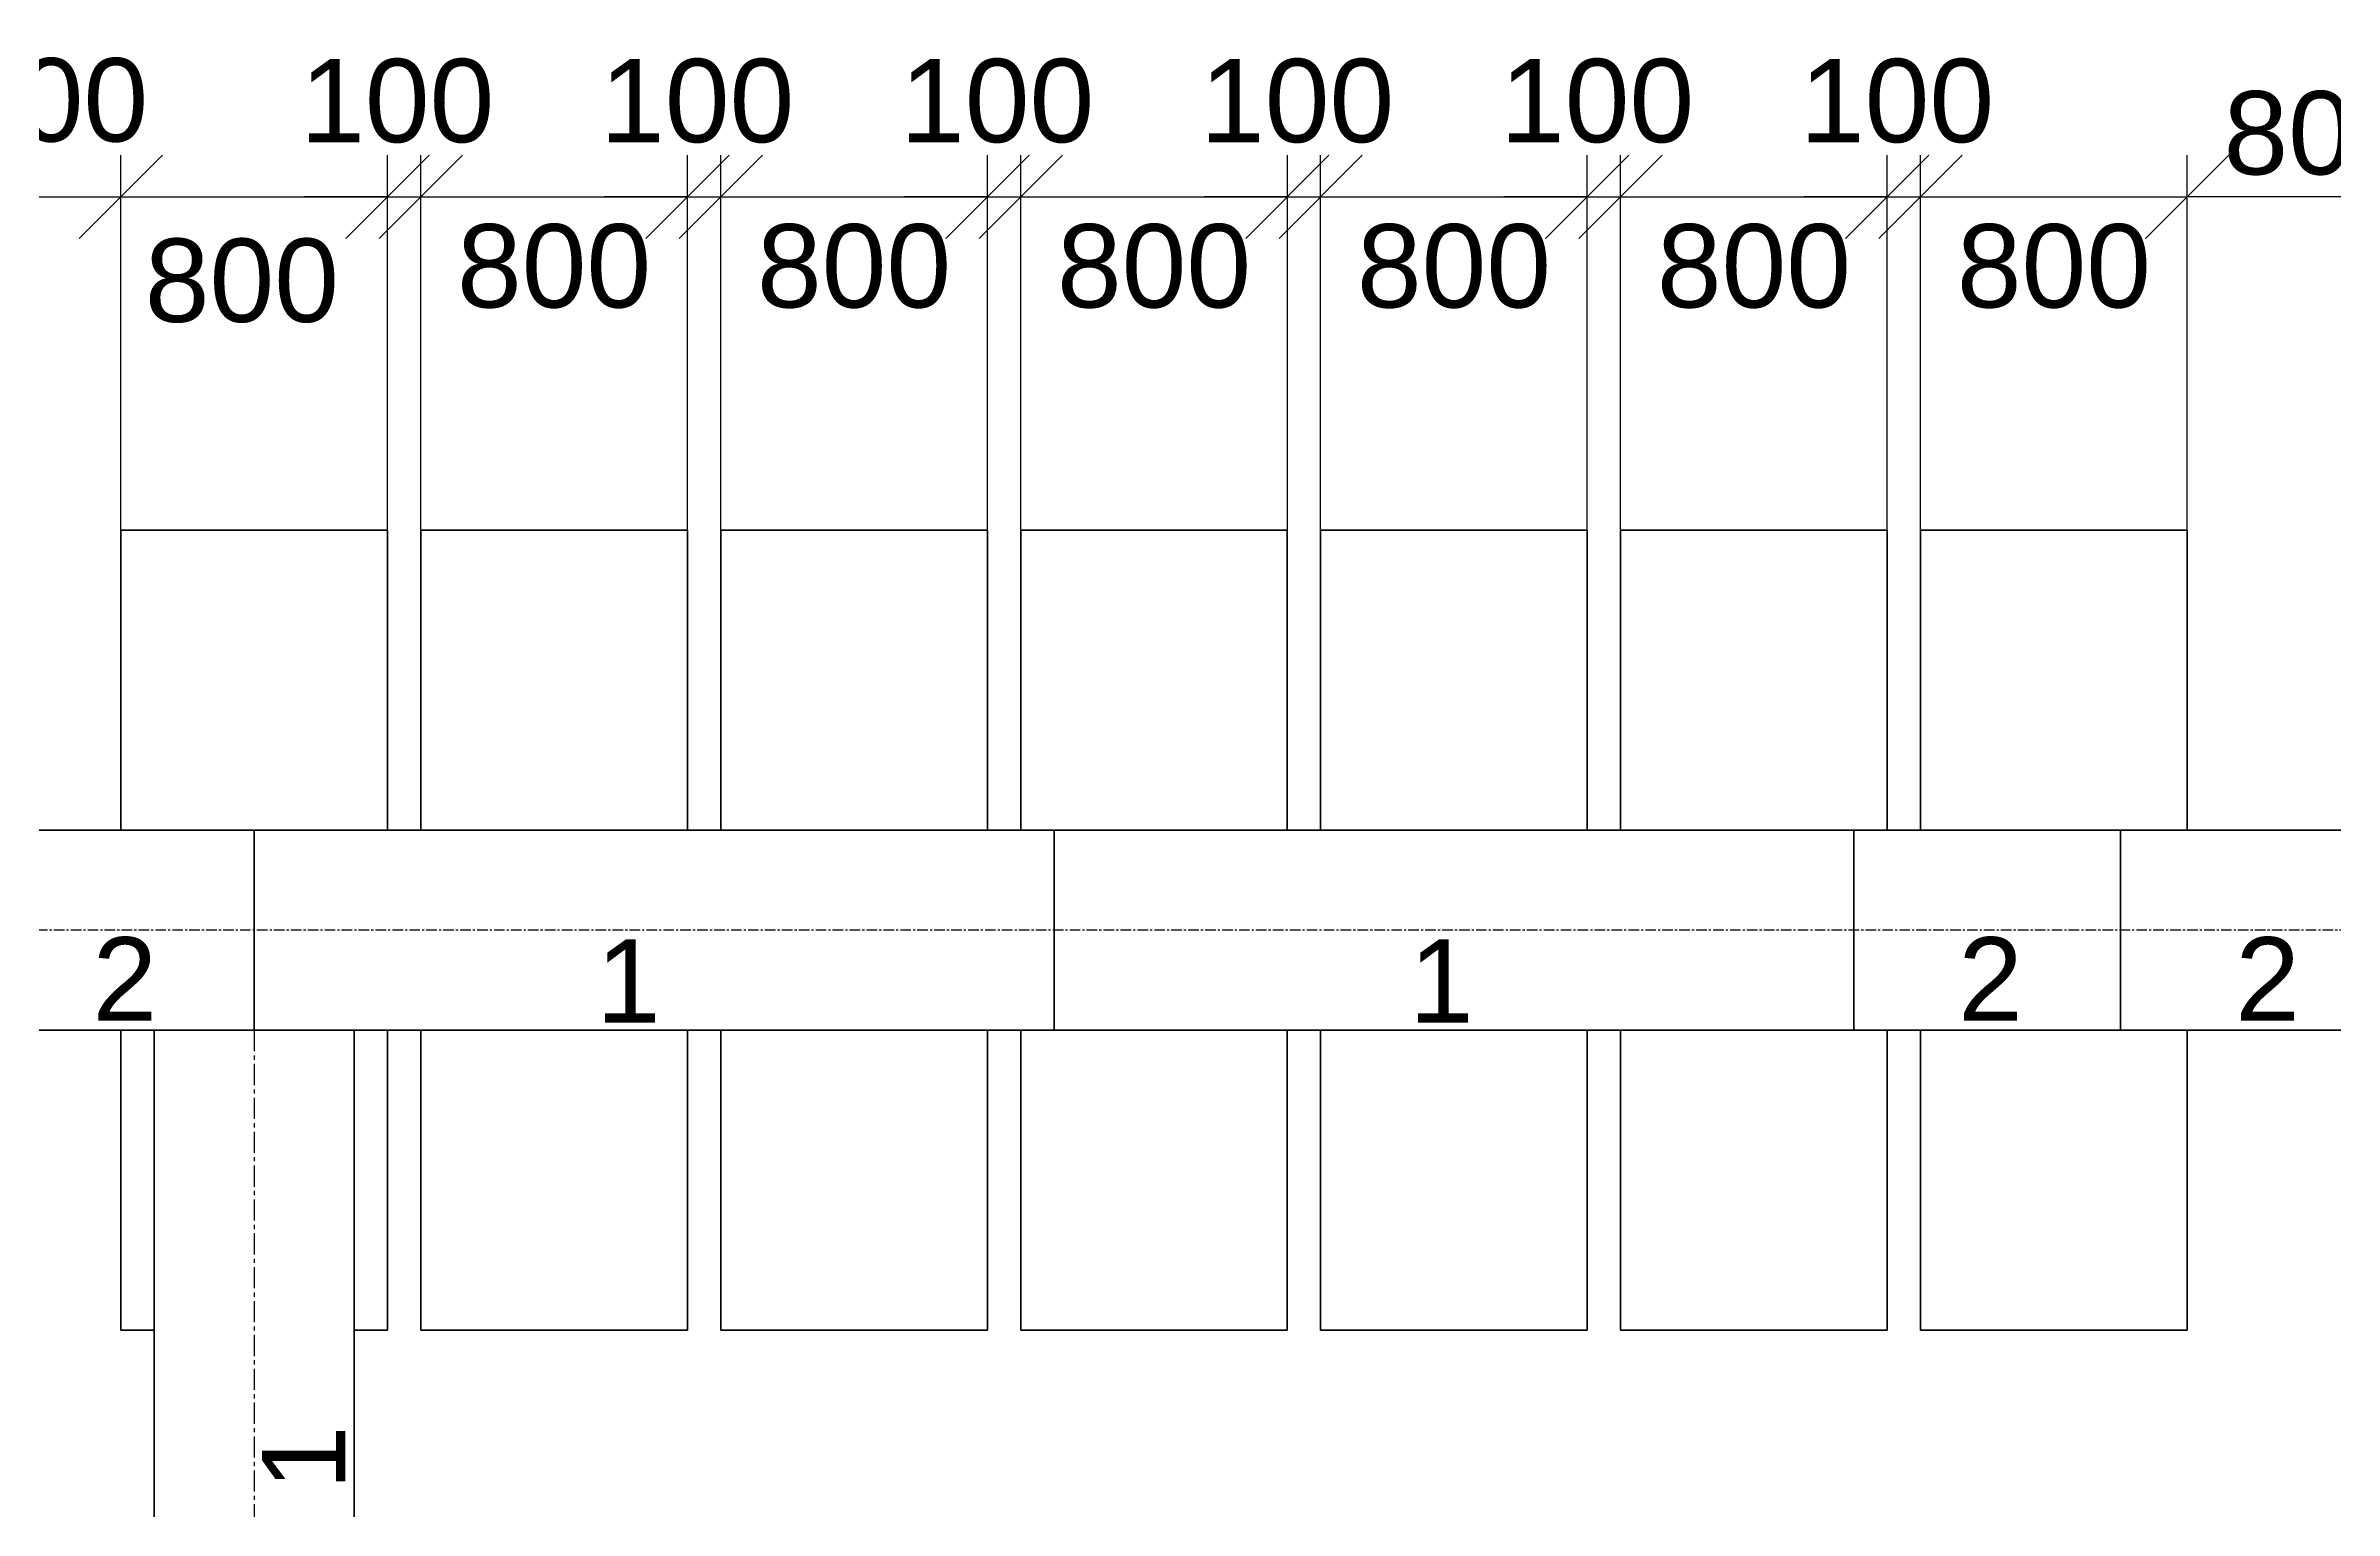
# Model space of a CAD drawing. Header units: millimetres. Extents: x -229914 to 856942, y -268655 to 87212.
# Drawn here: x 346724 to 353591, y -134651 to -130257 of the extents above; entities that cross this region are included whole.
import ezdxf

# ---------------------------------------------------------------- set-up
doc = ezdxf.new("R2010")
doc.units = ezdxf.units.MM
for name, pattern in [('DASHDOT_axis', [24, 20, -1.5, 1, -1.5]), ('осевая', [50.8, 31.75, -6.35, 6.35, -6.35]), ('осеваяX2', [101.6, 63.5, -12.7, 12.7, -12.7])]:
    doc.linetypes.add(name, pattern=pattern)
doc.layers.add('каменные и деревянные эл', color=7, linetype='Continuous', lineweight=60)
doc.layers.add('Ось', color=7, linetype='DASHDOT_axis', lineweight=25)
doc.styles.get("Standard").update_dxf_attribs({"font": 'arial.ttf'})
doc.styles.add('Аннотативный', font='arial.ttf')
doc.dimstyles.new('Копия Аннотативный', dxfattribs={"dimscale": 0, "dimtxt": 2.5, "dimasz": 2.5, "dimexe": 1.25, "dimexo": 0.625, "dimtad": 1, "dimtxsty": 'Аннотативный', "dimblk": 'OBLIQUE', "dimcen": 2.5, "dimadec": 0, "dimazin": 0, "dimtfac": 1, "dimtmove": 0, "dimatfit": 3, "dimldrblk": 'OBLIQUE', "dimfxl": 1, "dimarcsym": 0})

# ---------------------------------------------------------------- blocks, each defined once
blk = doc.blocks.new('_Oblique')
at = {"color": 0, "linetype": 'ByBlock', "lineweight": -2}
blk.add_line((-0.5, -0.5), (0.5, 0.5), dxfattribs=at)
blk = doc.blocks.new('*D135')
at = {"color": 0, "lineweight": -2, "transparency": 16777216}
for p, q in [((347749.5, -132080.9), (347749.5, -130585.3)), ((347849.5, -132097.8), (347849.5, -130585.3)), ((347749.5, -130710.3), (347499.5, -130710.3)), ((347749.5, -130710.3), (347849.5, -130710.3)), ((347849.5, -130710.3), (348099.5, -130710.3))]:
    blk.add_line(p, q, dxfattribs=at)
at = {"layer": 'Defpoints', "color": 0, "transparency": 16777216}
for p in [(347849.5, -130710.3), (347749.5, -132143.4), (347849.5, -132160.3)]:
    blk.add_point(p, dxfattribs=at)
at = {"color": 0, "lineweight": -2, "transparency": 16777216, "xscale": 250, "yscale": 250, "zscale": 250}
blk.add_blockref('_Oblique', (347749.5, -130710.3), dxfattribs=at)
at = {"color": 0, "lineweight": -2, "transparency": 16777216, "xscale": 250, "yscale": 250, "zscale": 250, "rotation": 180}
blk.add_blockref('_Oblique', (347849.5, -130710.3), dxfattribs=at)
at = {"color": 0, "transparency": 16777216, "insert": (347778.9, -130423.4), "char_height": 250, "attachment_point": 5, "style": 'Аннотативный'}
blk.add_mtext('100', dxfattribs=at)
blk = doc.blocks.new('*D134')
at = {"color": 0, "lineweight": -2, "transparency": 16777216}
for p, q in [((347849.5, -131647.8), (347849.5, -130585.3)), ((348649.5, -131647.8), (348649.5, -130585.3)), ((347849.5, -130710.3), (348649.5, -130710.3))]:
    blk.add_line(p, q, dxfattribs=at)
at = {"layer": 'Defpoints', "color": 0, "transparency": 16777216}
for p in [(348649.5, -130710.3), (347849.5, -131710.3), (348649.5, -131710.3)]:
    blk.add_point(p, dxfattribs=at)
at = {"color": 0, "lineweight": -2, "transparency": 16777216, "xscale": 250, "yscale": 250, "zscale": 250, "rotation": 180}
blk.add_blockref('_Oblique', (347849.5, -130710.3), dxfattribs=at)
at = {"color": 0, "lineweight": -2, "transparency": 16777216, "xscale": 250, "yscale": 250, "zscale": 250}
blk.add_blockref('_Oblique', (348649.5, -130710.3), dxfattribs=at)
at = {"color": 0, "transparency": 16777216, "insert": (348249.5, -130919.2), "char_height": 250, "attachment_point": 5, "style": 'Аннотативный'}
blk.add_mtext('800', dxfattribs=at)
blk = doc.blocks.new('*D137')
at = {"color": 0, "lineweight": -2, "transparency": 16777216}
for p, q in [((348649.5, -132080.9), (348649.5, -130585.3)), ((348749.5, -132097.8), (348749.5, -130585.3)), ((348649.5, -130710.3), (348399.5, -130710.3)), ((348649.5, -130710.3), (348749.5, -130710.3)), ((348749.5, -130710.3), (348999.5, -130710.3))]:
    blk.add_line(p, q, dxfattribs=at)
at = {"layer": 'Defpoints', "color": 0, "transparency": 16777216}
for p in [(348749.5, -130710.3), (348649.5, -132143.4), (348749.5, -132160.3)]:
    blk.add_point(p, dxfattribs=at)
at = {"color": 0, "lineweight": -2, "transparency": 16777216, "xscale": 250, "yscale": 250, "zscale": 250}
blk.add_blockref('_Oblique', (348649.5, -130710.3), dxfattribs=at)
at = {"color": 0, "lineweight": -2, "transparency": 16777216, "xscale": 250, "yscale": 250, "zscale": 250, "rotation": 180}
blk.add_blockref('_Oblique', (348749.5, -130710.3), dxfattribs=at)
at = {"color": 0, "transparency": 16777216, "insert": (348678.9, -130423.4), "char_height": 250, "attachment_point": 5, "style": 'Аннотативный'}
blk.add_mtext('100', dxfattribs=at)
blk = doc.blocks.new('*D136')
at = {"color": 0, "lineweight": -2, "transparency": 16777216}
for p, q in [((348749.5, -131647.8), (348749.5, -130585.3)), ((349549.5, -131647.8), (349549.5, -130585.3)), ((348749.5, -130710.3), (349549.5, -130710.3))]:
    blk.add_line(p, q, dxfattribs=at)
at = {"layer": 'Defpoints', "color": 0, "transparency": 16777216}
for p in [(349549.5, -130710.3), (348749.5, -131710.3), (349549.5, -131710.3)]:
    blk.add_point(p, dxfattribs=at)
at = {"color": 0, "lineweight": -2, "transparency": 16777216, "xscale": 250, "yscale": 250, "zscale": 250, "rotation": 180}
blk.add_blockref('_Oblique', (348749.5, -130710.3), dxfattribs=at)
at = {"color": 0, "lineweight": -2, "transparency": 16777216, "xscale": 250, "yscale": 250, "zscale": 250}
blk.add_blockref('_Oblique', (349549.5, -130710.3), dxfattribs=at)
at = {"color": 0, "transparency": 16777216, "insert": (349149.5, -130919.2), "char_height": 250, "attachment_point": 5, "style": 'Аннотативный'}
blk.add_mtext('800', dxfattribs=at)
blk = doc.blocks.new('*D139')
at = {"color": 0, "lineweight": -2, "transparency": 16777216}
for p, q in [((349549.5, -132080.9), (349549.5, -130585.3)), ((349649.5, -132097.8), (349649.5, -130585.3)), ((349549.5, -130710.3), (349299.5, -130710.3)), ((349549.5, -130710.3), (349649.5, -130710.3)), ((349649.5, -130710.3), (349899.5, -130710.3))]:
    blk.add_line(p, q, dxfattribs=at)
at = {"layer": 'Defpoints', "color": 0, "transparency": 16777216}
for p in [(349649.5, -130710.3), (349549.5, -132143.4), (349649.5, -132160.3)]:
    blk.add_point(p, dxfattribs=at)
at = {"color": 0, "lineweight": -2, "transparency": 16777216, "xscale": 250, "yscale": 250, "zscale": 250}
blk.add_blockref('_Oblique', (349549.5, -130710.3), dxfattribs=at)
at = {"color": 0, "lineweight": -2, "transparency": 16777216, "xscale": 250, "yscale": 250, "zscale": 250, "rotation": 180}
blk.add_blockref('_Oblique', (349649.5, -130710.3), dxfattribs=at)
at = {"color": 0, "transparency": 16777216, "insert": (349578.9, -130423.4), "char_height": 250, "attachment_point": 5, "style": 'Аннотативный'}
blk.add_mtext('100', dxfattribs=at)
blk = doc.blocks.new('*D138')
at = {"color": 0, "lineweight": -2, "transparency": 16777216}
for p, q in [((349649.5, -131647.8), (349649.5, -130585.3)), ((350449.5, -131647.8), (350449.5, -130585.3)), ((349649.5, -130710.3), (350449.5, -130710.3))]:
    blk.add_line(p, q, dxfattribs=at)
at = {"layer": 'Defpoints', "color": 0, "transparency": 16777216}
for p in [(350449.5, -130710.3), (349649.5, -131710.3), (350449.5, -131710.3)]:
    blk.add_point(p, dxfattribs=at)
at = {"color": 0, "lineweight": -2, "transparency": 16777216, "xscale": 250, "yscale": 250, "zscale": 250, "rotation": 180}
blk.add_blockref('_Oblique', (349649.5, -130710.3), dxfattribs=at)
at = {"color": 0, "lineweight": -2, "transparency": 16777216, "xscale": 250, "yscale": 250, "zscale": 250}
blk.add_blockref('_Oblique', (350449.5, -130710.3), dxfattribs=at)
at = {"color": 0, "transparency": 16777216, "insert": (350049.5, -130919.2), "char_height": 250, "attachment_point": 5, "style": 'Аннотативный'}
blk.add_mtext('800', dxfattribs=at)
blk = doc.blocks.new('*D141')
at = {"color": 0, "lineweight": -2, "transparency": 16777216}
for p, q in [((350449.5, -132080.9), (350449.5, -130585.3)), ((350549.5, -132097.8), (350549.5, -130585.3)), ((350449.5, -130710.3), (350199.5, -130710.3)), ((350449.5, -130710.3), (350549.5, -130710.3)), ((350549.5, -130710.3), (350799.5, -130710.3))]:
    blk.add_line(p, q, dxfattribs=at)
at = {"layer": 'Defpoints', "color": 0, "transparency": 16777216}
for p in [(350549.5, -130710.3), (350449.5, -132143.4), (350549.5, -132160.3)]:
    blk.add_point(p, dxfattribs=at)
at = {"color": 0, "lineweight": -2, "transparency": 16777216, "xscale": 250, "yscale": 250, "zscale": 250}
blk.add_blockref('_Oblique', (350449.5, -130710.3), dxfattribs=at)
at = {"color": 0, "lineweight": -2, "transparency": 16777216, "xscale": 250, "yscale": 250, "zscale": 250, "rotation": 180}
blk.add_blockref('_Oblique', (350549.5, -130710.3), dxfattribs=at)
at = {"color": 0, "transparency": 16777216, "insert": (350478.9, -130423.4), "char_height": 250, "attachment_point": 5, "style": 'Аннотативный'}
blk.add_mtext('100', dxfattribs=at)
blk = doc.blocks.new('*D140')
at = {"color": 0, "lineweight": -2, "transparency": 16777216}
for p, q in [((350549.5, -131647.8), (350549.5, -130585.3)), ((351349.5, -131647.8), (351349.5, -130585.3)), ((350549.5, -130710.3), (351349.5, -130710.3))]:
    blk.add_line(p, q, dxfattribs=at)
at = {"layer": 'Defpoints', "color": 0, "transparency": 16777216}
for p in [(351349.5, -130710.3), (350549.5, -131710.3), (351349.5, -131710.3)]:
    blk.add_point(p, dxfattribs=at)
at = {"color": 0, "lineweight": -2, "transparency": 16777216, "xscale": 250, "yscale": 250, "zscale": 250, "rotation": 180}
blk.add_blockref('_Oblique', (350549.5, -130710.3), dxfattribs=at)
at = {"color": 0, "lineweight": -2, "transparency": 16777216, "xscale": 250, "yscale": 250, "zscale": 250}
blk.add_blockref('_Oblique', (351349.5, -130710.3), dxfattribs=at)
at = {"color": 0, "transparency": 16777216, "insert": (350949.5, -130919.2), "char_height": 250, "attachment_point": 5, "style": 'Аннотативный'}
blk.add_mtext('800', dxfattribs=at)
blk = doc.blocks.new('*D143')
at = {"color": 0, "lineweight": -2, "transparency": 16777216}
for p, q in [((351349.5, -132080.9), (351349.5, -130585.3)), ((351449.5, -132097.8), (351449.5, -130585.3)), ((351349.5, -130710.3), (351099.5, -130710.3)), ((351349.5, -130710.3), (351449.5, -130710.3)), ((351449.5, -130710.3), (351699.5, -130710.3))]:
    blk.add_line(p, q, dxfattribs=at)
at = {"layer": 'Defpoints', "color": 0, "transparency": 16777216}
for p in [(351449.5, -130710.3), (351349.5, -132143.4), (351449.5, -132160.3)]:
    blk.add_point(p, dxfattribs=at)
at = {"color": 0, "lineweight": -2, "transparency": 16777216, "xscale": 250, "yscale": 250, "zscale": 250}
blk.add_blockref('_Oblique', (351349.5, -130710.3), dxfattribs=at)
at = {"color": 0, "lineweight": -2, "transparency": 16777216, "xscale": 250, "yscale": 250, "zscale": 250, "rotation": 180}
blk.add_blockref('_Oblique', (351449.5, -130710.3), dxfattribs=at)
at = {"color": 0, "transparency": 16777216, "insert": (351378.9, -130423.4), "char_height": 250, "attachment_point": 5, "style": 'Аннотативный'}
blk.add_mtext('100', dxfattribs=at)
blk = doc.blocks.new('*D142')
at = {"color": 0, "lineweight": -2, "transparency": 16777216}
for p, q in [((351449.5, -131647.8), (351449.5, -130585.3)), ((352249.5, -131647.8), (352249.5, -130585.3)), ((351449.5, -130710.3), (352249.5, -130710.3))]:
    blk.add_line(p, q, dxfattribs=at)
at = {"layer": 'Defpoints', "color": 0, "transparency": 16777216}
for p in [(352249.5, -130710.3), (351449.5, -131710.3), (352249.5, -131710.3)]:
    blk.add_point(p, dxfattribs=at)
at = {"color": 0, "lineweight": -2, "transparency": 16777216, "xscale": 250, "yscale": 250, "zscale": 250, "rotation": 180}
blk.add_blockref('_Oblique', (351449.5, -130710.3), dxfattribs=at)
at = {"color": 0, "lineweight": -2, "transparency": 16777216, "xscale": 250, "yscale": 250, "zscale": 250}
blk.add_blockref('_Oblique', (352249.5, -130710.3), dxfattribs=at)
at = {"color": 0, "transparency": 16777216, "insert": (351849.5, -130919.2), "char_height": 250, "attachment_point": 5, "style": 'Аннотативный'}
blk.add_mtext('800', dxfattribs=at)
blk = doc.blocks.new('*D145')
at = {"color": 0, "lineweight": -2, "transparency": 16777216}
for p, q in [((352249.5, -132080.9), (352249.5, -130585.3)), ((352349.5, -132097.8), (352349.5, -130585.3)), ((352249.5, -130710.3), (351999.5, -130710.3)), ((352249.5, -130710.3), (352349.5, -130710.3)), ((352349.5, -130710.3), (352599.5, -130710.3))]:
    blk.add_line(p, q, dxfattribs=at)
at = {"layer": 'Defpoints', "color": 0, "transparency": 16777216}
for p in [(352349.5, -130710.3), (352249.5, -132143.4), (352349.5, -132160.3)]:
    blk.add_point(p, dxfattribs=at)
at = {"color": 0, "lineweight": -2, "transparency": 16777216, "xscale": 250, "yscale": 250, "zscale": 250}
blk.add_blockref('_Oblique', (352249.5, -130710.3), dxfattribs=at)
at = {"color": 0, "lineweight": -2, "transparency": 16777216, "xscale": 250, "yscale": 250, "zscale": 250, "rotation": 180}
blk.add_blockref('_Oblique', (352349.5, -130710.3), dxfattribs=at)
at = {"color": 0, "transparency": 16777216, "insert": (352278.9, -130423.4), "char_height": 250, "attachment_point": 5, "style": 'Аннотативный'}
blk.add_mtext('100', dxfattribs=at)
blk = doc.blocks.new('*D144')
at = {"color": 0, "lineweight": -2, "transparency": 16777216}
for p, q in [((352349.5, -131647.8), (352349.5, -130585.3)), ((353149.5, -131969.1), (353149.5, -130585.3)), ((352349.5, -130710.3), (353149.5, -130710.3))]:
    blk.add_line(p, q, dxfattribs=at)
at = {"layer": 'Defpoints', "color": 0, "transparency": 16777216}
for p in [(353149.5, -130710.3), (352349.5, -131710.3), (353149.5, -132031.6)]:
    blk.add_point(p, dxfattribs=at)
at = {"color": 0, "lineweight": -2, "transparency": 16777216, "xscale": 250, "yscale": 250, "zscale": 250, "rotation": 180}
blk.add_blockref('_Oblique', (352349.5, -130710.3), dxfattribs=at)
at = {"color": 0, "lineweight": -2, "transparency": 16777216, "xscale": 250, "yscale": 250, "zscale": 250}
blk.add_blockref('_Oblique', (353149.5, -130710.3), dxfattribs=at)
at = {"color": 0, "transparency": 16777216, "insert": (352749.5, -130919.2), "char_height": 250, "attachment_point": 5, "style": 'Аннотативный'}
blk.add_mtext('800', dxfattribs=at)
blk = doc.blocks.new('*D146')
at = {"color": 0, "lineweight": -2, "transparency": 16777216}
for p, q in [((346549.5, -131877.6), (346549.5, -130585.3)), ((346949.5, -131962.7), (346949.5, -130585.3)), ((346549.5, -130710.3), (346949.5, -130710.3))]:
    blk.add_line(p, q, dxfattribs=at)
at = {"layer": 'Defpoints', "color": 0, "transparency": 16777216}
for p in [(346949.5, -130710.3), (346549.5, -131940.1), (346949.5, -132025.2)]:
    blk.add_point(p, dxfattribs=at)
at = {"color": 0, "lineweight": -2, "transparency": 16777216, "xscale": 250, "yscale": 250, "zscale": 250, "rotation": 180}
blk.add_blockref('_Oblique', (346549.5, -130710.3), dxfattribs=at)
at = {"color": 0, "lineweight": -2, "transparency": 16777216, "xscale": 250, "yscale": 250, "zscale": 250}
blk.add_blockref('_Oblique', (346949.5, -130710.3), dxfattribs=at)
at = {"color": 0, "transparency": 16777216, "insert": (346740.4, -130421.3), "char_height": 250, "attachment_point": 5, "style": 'Аннотативный'}
blk.add_mtext('400', dxfattribs=at)
blk = doc.blocks.new('*D147')
at = {"color": 0, "lineweight": -2, "transparency": 16777216}
for p, q in [((346949.5, -130647.8), (346949.5, -130585.3)), ((347749.5, -130647.8), (347749.5, -130585.3)), ((346949.5, -130710.3), (347749.5, -130710.3))]:
    blk.add_line(p, q, dxfattribs=at)
at = {"layer": 'Defpoints', "color": 0, "transparency": 16777216}
for p in [(346949.5, -130710.3), (347749.5, -130710.3), (347749.5, -130710.3)]:
    blk.add_point(p, dxfattribs=at)
at = {"color": 0, "lineweight": -2, "transparency": 16777216, "xscale": 250, "yscale": 250, "zscale": 250, "rotation": 180}
blk.add_blockref('_Oblique', (346949.5, -130710.3), dxfattribs=at)
at = {"color": 0, "lineweight": -2, "transparency": 16777216, "xscale": 250, "yscale": 250, "zscale": 250}
blk.add_blockref('_Oblique', (347749.5, -130710.3), dxfattribs=at)
at = {"color": 0, "transparency": 16777216, "insert": (347312.8, -130962.6), "char_height": 250, "attachment_point": 5, "style": 'Аннотативный'}
blk.add_mtext('800', dxfattribs=at)
blk = doc.blocks.new('*D148')
at = {"color": 0, "lineweight": -2, "transparency": 16777216}
for p, q in [((353149.5, -131969.1), (353149.5, -130585.3)), ((353949.5, -131947.3), (353949.5, -130585.3)), ((353949.5, -130710.3), (353149.5, -130710.3))]:
    blk.add_line(p, q, dxfattribs=at)
at = {"layer": 'Defpoints', "color": 0, "transparency": 16777216}
for p in [(353149.5, -130710.3), (353149.5, -132031.6), (353949.5, -132009.8)]:
    blk.add_point(p, dxfattribs=at)
at = {"color": 0, "lineweight": -2, "transparency": 16777216, "xscale": 250, "yscale": 250, "zscale": 250, "rotation": 180}
blk.add_blockref('_Oblique', (353149.5, -130710.3), dxfattribs=at)
at = {"color": 0, "lineweight": -2, "transparency": 16777216, "xscale": 250, "yscale": 250, "zscale": 250}
blk.add_blockref('_Oblique', (353949.5, -130710.3), dxfattribs=at)
at = {"color": 0, "transparency": 16777216, "insert": (353549.5, -130520.1), "char_height": 250, "attachment_point": 5, "style": 'Аннотативный'}
blk.add_mtext('800', dxfattribs=at)
blk = doc.blocks.new('*D160')
at = {"color": 0, "lineweight": -2, "transparency": 16777216}
for p, q in [((347749.5, -132080.9), (347749.5, -130585.3)), ((347849.5, -132097.8), (347849.5, -130585.3)), ((347749.5, -130710.3), (347499.5, -130710.3)), ((347749.5, -130710.3), (347849.5, -130710.3)), ((347849.5, -130710.3), (348099.5, -130710.3))]:
    blk.add_line(p, q, dxfattribs=at)
at = {"layer": 'Defpoints', "color": 0, "transparency": 16777216}
for p in [(347849.5, -130710.3), (347749.5, -132143.4), (347849.5, -132160.3)]:
    blk.add_point(p, dxfattribs=at)
at = {"color": 0, "lineweight": -2, "transparency": 16777216, "xscale": 250, "yscale": 250, "zscale": 250}
blk.add_blockref('_Oblique', (347749.5, -130710.3), dxfattribs=at)
at = {"color": 0, "lineweight": -2, "transparency": 16777216, "xscale": 250, "yscale": 250, "zscale": 250, "rotation": 180}
blk.add_blockref('_Oblique', (347849.5, -130710.3), dxfattribs=at)
at = {"color": 0, "transparency": 16777216, "insert": (347778.9, -130423.4), "char_height": 250, "attachment_point": 5, "style": 'Аннотативный'}
blk.add_mtext('100', dxfattribs=at)
blk = doc.blocks.new('*D161')
at = {"color": 0, "lineweight": -2, "transparency": 16777216}
for p, q in [((347849.5, -131647.8), (347849.5, -130585.3)), ((348649.5, -131647.8), (348649.5, -130585.3)), ((347849.5, -130710.3), (348649.5, -130710.3))]:
    blk.add_line(p, q, dxfattribs=at)
at = {"layer": 'Defpoints', "color": 0, "transparency": 16777216}
for p in [(348649.5, -130710.3), (347849.5, -131710.3), (348649.5, -131710.3)]:
    blk.add_point(p, dxfattribs=at)
at = {"color": 0, "lineweight": -2, "transparency": 16777216, "xscale": 250, "yscale": 250, "zscale": 250, "rotation": 180}
blk.add_blockref('_Oblique', (347849.5, -130710.3), dxfattribs=at)
at = {"color": 0, "lineweight": -2, "transparency": 16777216, "xscale": 250, "yscale": 250, "zscale": 250}
blk.add_blockref('_Oblique', (348649.5, -130710.3), dxfattribs=at)
at = {"color": 0, "transparency": 16777216, "insert": (348249.5, -130919.2), "char_height": 250, "attachment_point": 5, "style": 'Аннотативный'}
blk.add_mtext('800', dxfattribs=at)
blk = doc.blocks.new('*D162')
at = {"color": 0, "lineweight": -2, "transparency": 16777216}
for p, q in [((348649.5, -132080.9), (348649.5, -130585.3)), ((348749.5, -132097.8), (348749.5, -130585.3)), ((348649.5, -130710.3), (348399.5, -130710.3)), ((348649.5, -130710.3), (348749.5, -130710.3)), ((348749.5, -130710.3), (348999.5, -130710.3))]:
    blk.add_line(p, q, dxfattribs=at)
at = {"layer": 'Defpoints', "color": 0, "transparency": 16777216}
for p in [(348749.5, -130710.3), (348649.5, -132143.4), (348749.5, -132160.3)]:
    blk.add_point(p, dxfattribs=at)
at = {"color": 0, "lineweight": -2, "transparency": 16777216, "xscale": 250, "yscale": 250, "zscale": 250}
blk.add_blockref('_Oblique', (348649.5, -130710.3), dxfattribs=at)
at = {"color": 0, "lineweight": -2, "transparency": 16777216, "xscale": 250, "yscale": 250, "zscale": 250, "rotation": 180}
blk.add_blockref('_Oblique', (348749.5, -130710.3), dxfattribs=at)
at = {"color": 0, "transparency": 16777216, "insert": (348678.9, -130423.4), "char_height": 250, "attachment_point": 5, "style": 'Аннотативный'}
blk.add_mtext('100', dxfattribs=at)
blk = doc.blocks.new('*D163')
at = {"color": 0, "lineweight": -2, "transparency": 16777216}
for p, q in [((348749.5, -131647.8), (348749.5, -130585.3)), ((349549.5, -131647.8), (349549.5, -130585.3)), ((348749.5, -130710.3), (349549.5, -130710.3))]:
    blk.add_line(p, q, dxfattribs=at)
at = {"layer": 'Defpoints', "color": 0, "transparency": 16777216}
for p in [(349549.5, -130710.3), (348749.5, -131710.3), (349549.5, -131710.3)]:
    blk.add_point(p, dxfattribs=at)
at = {"color": 0, "lineweight": -2, "transparency": 16777216, "xscale": 250, "yscale": 250, "zscale": 250, "rotation": 180}
blk.add_blockref('_Oblique', (348749.5, -130710.3), dxfattribs=at)
at = {"color": 0, "lineweight": -2, "transparency": 16777216, "xscale": 250, "yscale": 250, "zscale": 250}
blk.add_blockref('_Oblique', (349549.5, -130710.3), dxfattribs=at)
at = {"color": 0, "transparency": 16777216, "insert": (349149.5, -130919.2), "char_height": 250, "attachment_point": 5, "style": 'Аннотативный'}
blk.add_mtext('800', dxfattribs=at)
blk = doc.blocks.new('*D177')
at = {"color": 0, "lineweight": -2, "transparency": 16777216}
for p, q in [((349549.5, -132080.9), (349549.5, -130585.3)), ((349649.5, -132097.8), (349649.5, -130585.3)), ((349549.5, -130710.3), (349299.5, -130710.3)), ((349549.5, -130710.3), (349649.5, -130710.3)), ((349649.5, -130710.3), (349899.5, -130710.3))]:
    blk.add_line(p, q, dxfattribs=at)
at = {"layer": 'Defpoints', "color": 0, "transparency": 16777216}
for p in [(349649.5, -130710.3), (349549.5, -132143.4), (349649.5, -132160.3)]:
    blk.add_point(p, dxfattribs=at)
at = {"color": 0, "lineweight": -2, "transparency": 16777216, "xscale": 250, "yscale": 250, "zscale": 250}
blk.add_blockref('_Oblique', (349549.5, -130710.3), dxfattribs=at)
at = {"color": 0, "lineweight": -2, "transparency": 16777216, "xscale": 250, "yscale": 250, "zscale": 250, "rotation": 180}
blk.add_blockref('_Oblique', (349649.5, -130710.3), dxfattribs=at)
at = {"color": 0, "transparency": 16777216, "insert": (349578.9, -130423.4), "char_height": 250, "attachment_point": 5, "style": 'Аннотативный'}
blk.add_mtext('100', dxfattribs=at)
blk = doc.blocks.new('*D178')
at = {"color": 0, "lineweight": -2, "transparency": 16777216}
for p, q in [((349649.5, -131647.8), (349649.5, -130585.3)), ((350449.5, -131647.8), (350449.5, -130585.3)), ((349649.5, -130710.3), (350449.5, -130710.3))]:
    blk.add_line(p, q, dxfattribs=at)
at = {"layer": 'Defpoints', "color": 0, "transparency": 16777216}
for p in [(350449.5, -130710.3), (349649.5, -131710.3), (350449.5, -131710.3)]:
    blk.add_point(p, dxfattribs=at)
at = {"color": 0, "lineweight": -2, "transparency": 16777216, "xscale": 250, "yscale": 250, "zscale": 250, "rotation": 180}
blk.add_blockref('_Oblique', (349649.5, -130710.3), dxfattribs=at)
at = {"color": 0, "lineweight": -2, "transparency": 16777216, "xscale": 250, "yscale": 250, "zscale": 250}
blk.add_blockref('_Oblique', (350449.5, -130710.3), dxfattribs=at)
at = {"color": 0, "transparency": 16777216, "insert": (350049.5, -130919.2), "char_height": 250, "attachment_point": 5, "style": 'Аннотативный'}
blk.add_mtext('800', dxfattribs=at)
blk = doc.blocks.new('*D179')
at = {"color": 0, "lineweight": -2, "transparency": 16777216}
for p, q in [((350449.5, -132080.9), (350449.5, -130585.3)), ((350549.5, -132097.8), (350549.5, -130585.3)), ((350449.5, -130710.3), (350199.5, -130710.3)), ((350449.5, -130710.3), (350549.5, -130710.3)), ((350549.5, -130710.3), (350799.5, -130710.3))]:
    blk.add_line(p, q, dxfattribs=at)
at = {"layer": 'Defpoints', "color": 0, "transparency": 16777216}
for p in [(350549.5, -130710.3), (350449.5, -132143.4), (350549.5, -132160.3)]:
    blk.add_point(p, dxfattribs=at)
at = {"color": 0, "lineweight": -2, "transparency": 16777216, "xscale": 250, "yscale": 250, "zscale": 250}
blk.add_blockref('_Oblique', (350449.5, -130710.3), dxfattribs=at)
at = {"color": 0, "lineweight": -2, "transparency": 16777216, "xscale": 250, "yscale": 250, "zscale": 250, "rotation": 180}
blk.add_blockref('_Oblique', (350549.5, -130710.3), dxfattribs=at)
at = {"color": 0, "transparency": 16777216, "insert": (350478.9, -130423.4), "char_height": 250, "attachment_point": 5, "style": 'Аннотативный'}
blk.add_mtext('100', dxfattribs=at)
blk = doc.blocks.new('*D180')
at = {"color": 0, "lineweight": -2, "transparency": 16777216}
for p, q in [((350549.5, -131647.8), (350549.5, -130585.3)), ((351349.5, -131647.8), (351349.5, -130585.3)), ((350549.5, -130710.3), (351349.5, -130710.3))]:
    blk.add_line(p, q, dxfattribs=at)
at = {"layer": 'Defpoints', "color": 0, "transparency": 16777216}
for p in [(351349.5, -130710.3), (350549.5, -131710.3), (351349.5, -131710.3)]:
    blk.add_point(p, dxfattribs=at)
at = {"color": 0, "lineweight": -2, "transparency": 16777216, "xscale": 250, "yscale": 250, "zscale": 250, "rotation": 180}
blk.add_blockref('_Oblique', (350549.5, -130710.3), dxfattribs=at)
at = {"color": 0, "lineweight": -2, "transparency": 16777216, "xscale": 250, "yscale": 250, "zscale": 250}
blk.add_blockref('_Oblique', (351349.5, -130710.3), dxfattribs=at)
at = {"color": 0, "transparency": 16777216, "insert": (350949.5, -130919.2), "char_height": 250, "attachment_point": 5, "style": 'Аннотативный'}
blk.add_mtext('800', dxfattribs=at)
blk = doc.blocks.new('*D181')
at = {"color": 0, "lineweight": -2, "transparency": 16777216}
for p, q in [((351349.5, -132080.9), (351349.5, -130585.3)), ((351449.5, -132097.8), (351449.5, -130585.3)), ((351349.5, -130710.3), (351099.5, -130710.3)), ((351349.5, -130710.3), (351449.5, -130710.3)), ((351449.5, -130710.3), (351699.5, -130710.3))]:
    blk.add_line(p, q, dxfattribs=at)
at = {"layer": 'Defpoints', "color": 0, "transparency": 16777216}
for p in [(351449.5, -130710.3), (351349.5, -132143.4), (351449.5, -132160.3)]:
    blk.add_point(p, dxfattribs=at)
at = {"color": 0, "lineweight": -2, "transparency": 16777216, "xscale": 250, "yscale": 250, "zscale": 250}
blk.add_blockref('_Oblique', (351349.5, -130710.3), dxfattribs=at)
at = {"color": 0, "lineweight": -2, "transparency": 16777216, "xscale": 250, "yscale": 250, "zscale": 250, "rotation": 180}
blk.add_blockref('_Oblique', (351449.5, -130710.3), dxfattribs=at)
at = {"color": 0, "transparency": 16777216, "insert": (351378.9, -130423.4), "char_height": 250, "attachment_point": 5, "style": 'Аннотативный'}
blk.add_mtext('100', dxfattribs=at)
blk = doc.blocks.new('*D182')
at = {"color": 0, "lineweight": -2, "transparency": 16777216}
for p, q in [((351449.5, -131647.8), (351449.5, -130585.3)), ((352249.5, -131647.8), (352249.5, -130585.3)), ((351449.5, -130710.3), (352249.5, -130710.3))]:
    blk.add_line(p, q, dxfattribs=at)
at = {"layer": 'Defpoints', "color": 0, "transparency": 16777216}
for p in [(352249.5, -130710.3), (351449.5, -131710.3), (352249.5, -131710.3)]:
    blk.add_point(p, dxfattribs=at)
at = {"color": 0, "lineweight": -2, "transparency": 16777216, "xscale": 250, "yscale": 250, "zscale": 250, "rotation": 180}
blk.add_blockref('_Oblique', (351449.5, -130710.3), dxfattribs=at)
at = {"color": 0, "lineweight": -2, "transparency": 16777216, "xscale": 250, "yscale": 250, "zscale": 250}
blk.add_blockref('_Oblique', (352249.5, -130710.3), dxfattribs=at)
at = {"color": 0, "transparency": 16777216, "insert": (351849.5, -130919.2), "char_height": 250, "attachment_point": 5, "style": 'Аннотативный'}
blk.add_mtext('800', dxfattribs=at)
blk = doc.blocks.new('*D171')
at = {"color": 0, "lineweight": -2, "transparency": 16777216}
for p, q in [((352249.5, -132080.9), (352249.5, -130585.3)), ((352349.5, -132097.8), (352349.5, -130585.3)), ((352249.5, -130710.3), (351999.5, -130710.3)), ((352249.5, -130710.3), (352349.5, -130710.3)), ((352349.5, -130710.3), (352599.5, -130710.3))]:
    blk.add_line(p, q, dxfattribs=at)
at = {"layer": 'Defpoints', "color": 0, "transparency": 16777216}
for p in [(352349.5, -130710.3), (352249.5, -132143.4), (352349.5, -132160.3)]:
    blk.add_point(p, dxfattribs=at)
at = {"color": 0, "lineweight": -2, "transparency": 16777216, "xscale": 250, "yscale": 250, "zscale": 250}
blk.add_blockref('_Oblique', (352249.5, -130710.3), dxfattribs=at)
at = {"color": 0, "lineweight": -2, "transparency": 16777216, "xscale": 250, "yscale": 250, "zscale": 250, "rotation": 180}
blk.add_blockref('_Oblique', (352349.5, -130710.3), dxfattribs=at)
at = {"color": 0, "transparency": 16777216, "insert": (352278.9, -130423.4), "char_height": 250, "attachment_point": 5, "style": 'Аннотативный'}
blk.add_mtext('100', dxfattribs=at)
blk = doc.blocks.new('*D172')
at = {"color": 0, "lineweight": -2, "transparency": 16777216}
for p, q in [((352349.5, -131647.8), (352349.5, -130585.3)), ((353149.5, -131969.1), (353149.5, -130585.3)), ((352349.5, -130710.3), (353149.5, -130710.3))]:
    blk.add_line(p, q, dxfattribs=at)
at = {"layer": 'Defpoints', "color": 0, "transparency": 16777216}
for p in [(353149.5, -130710.3), (352349.5, -131710.3), (353149.5, -132031.6)]:
    blk.add_point(p, dxfattribs=at)
at = {"color": 0, "lineweight": -2, "transparency": 16777216, "xscale": 250, "yscale": 250, "zscale": 250, "rotation": 180}
blk.add_blockref('_Oblique', (352349.5, -130710.3), dxfattribs=at)
at = {"color": 0, "lineweight": -2, "transparency": 16777216, "xscale": 250, "yscale": 250, "zscale": 250}
blk.add_blockref('_Oblique', (353149.5, -130710.3), dxfattribs=at)
at = {"color": 0, "transparency": 16777216, "insert": (352749.5, -130919.2), "char_height": 250, "attachment_point": 5, "style": 'Аннотативный'}
blk.add_mtext('800', dxfattribs=at)
blk = doc.blocks.new('*D173')
at = {"color": 0, "lineweight": -2, "transparency": 16777216}
for p, q in [((346549.5, -131877.6), (346549.5, -130585.3)), ((346949.5, -131962.7), (346949.5, -130585.3)), ((346549.5, -130710.3), (346949.5, -130710.3))]:
    blk.add_line(p, q, dxfattribs=at)
at = {"layer": 'Defpoints', "color": 0, "transparency": 16777216}
for p in [(346949.5, -130710.3), (346549.5, -131940.1), (346949.5, -132025.2)]:
    blk.add_point(p, dxfattribs=at)
at = {"color": 0, "lineweight": -2, "transparency": 16777216, "xscale": 250, "yscale": 250, "zscale": 250, "rotation": 180}
blk.add_blockref('_Oblique', (346549.5, -130710.3), dxfattribs=at)
at = {"color": 0, "lineweight": -2, "transparency": 16777216, "xscale": 250, "yscale": 250, "zscale": 250}
blk.add_blockref('_Oblique', (346949.5, -130710.3), dxfattribs=at)
at = {"color": 0, "transparency": 16777216, "insert": (346740.4, -130421.3), "char_height": 250, "attachment_point": 5, "style": 'Аннотативный'}
blk.add_mtext('400', dxfattribs=at)
blk = doc.blocks.new('*D174')
at = {"color": 0, "lineweight": -2, "transparency": 16777216}
for p, q in [((346949.5, -130647.8), (346949.5, -130585.3)), ((347749.5, -130647.8), (347749.5, -130585.3)), ((346949.5, -130710.3), (347749.5, -130710.3))]:
    blk.add_line(p, q, dxfattribs=at)
at = {"layer": 'Defpoints', "color": 0, "transparency": 16777216}
for p in [(346949.5, -130710.3), (347749.5, -130710.3), (347749.5, -130710.3)]:
    blk.add_point(p, dxfattribs=at)
at = {"color": 0, "lineweight": -2, "transparency": 16777216, "xscale": 250, "yscale": 250, "zscale": 250, "rotation": 180}
blk.add_blockref('_Oblique', (346949.5, -130710.3), dxfattribs=at)
at = {"color": 0, "lineweight": -2, "transparency": 16777216, "xscale": 250, "yscale": 250, "zscale": 250}
blk.add_blockref('_Oblique', (347749.5, -130710.3), dxfattribs=at)
at = {"color": 0, "transparency": 16777216, "insert": (347312.8, -130962.6), "char_height": 250, "attachment_point": 5, "style": 'Аннотативный'}
blk.add_mtext('800', dxfattribs=at)
blk = doc.blocks.new('*D183')
at = {"color": 0, "lineweight": -2, "transparency": 16777216}
for p, q in [((353149.5, -131969.1), (353149.5, -130585.3)), ((353949.5, -131947.3), (353949.5, -130585.3)), ((353949.5, -130710.3), (353149.5, -130710.3))]:
    blk.add_line(p, q, dxfattribs=at)
at = {"layer": 'Defpoints', "color": 0, "transparency": 16777216}
for p in [(353149.5, -130710.3), (353149.5, -132031.6), (353949.5, -132009.8)]:
    blk.add_point(p, dxfattribs=at)
at = {"color": 0, "lineweight": -2, "transparency": 16777216, "xscale": 250, "yscale": 250, "zscale": 250, "rotation": 180}
blk.add_blockref('_Oblique', (353149.5, -130710.3), dxfattribs=at)
at = {"color": 0, "lineweight": -2, "transparency": 16777216, "xscale": 250, "yscale": 250, "zscale": 250}
blk.add_blockref('_Oblique', (353949.5, -130710.3), dxfattribs=at)
at = {"color": 0, "transparency": 16777216, "insert": (353549.5, -130520.1), "char_height": 250, "attachment_point": 5, "style": 'Аннотативный'}
blk.add_mtext('800', dxfattribs=at)

msp = doc.modelspace()

# ---------------------------------------------------------------- linework, layer by layer
at = {"linetype": 'осеваяX2'}
msp.add_line((347349.47859, -133210.26154), (347349.47859, -144910.26154), dxfattribs=at)
at = {"lineweight": 60}
msp.add_line((347049.47859, -134110.26154), (346949.47859, -134110.26154), dxfattribs=at)
msp.add_line((347049.47859, -134110.26154), (346949.47859, -134110.26154), dxfattribs=at)
at = {"layer": 'каменные и деревянные эл'}
for p, q in [((347749.47859, -131710.26154), (346949.47859, -131710.26154)), ((346949.47859, -132610.26154), (346949.47859, -131710.26154)), ((347749.47859, -132610.26154), (347749.47859, -131710.26154)), ((347849.47859, -132610.26154), (347849.47859, -131710.26154)), ((347849.47859, -131710.26154), (348649.47859, -131710.26154)), ((348649.47859, -132610.26154), (348649.47859, -131710.26154)), ((348749.47859, -132610.26154), (348749.47859, -131710.26154)), ((348749.47859, -131710.26154), (349549.47859, -131710.26154)), ((349549.47859, -132610.26154), (349549.47859, -131710.26154)), ((349649.47859, -132610.26154), (349649.47859, -131710.26154)), ((349649.47859, -131710.26154), (350449.47859, -131710.26154)), ((350449.47859, -132610.26154), (350449.47859, -131710.26154)), ((350549.47859, -132610.26154), (350549.47859, -131710.26154)), ((350549.47859, -131710.26154), (351349.47859, -131710.26154)), ((351349.47859, -132610.26154), (351349.47859, -131710.26154)), ((351449.47859, -132610.26154), (351449.47859, -131710.26154)), ((351449.47859, -131710.26154), (352249.47859, -131710.26154)), ((352249.47859, -132610.26154), (352249.47859, -131710.26154)), ((352349.47859, -132610.26154), (352349.47859, -131710.26154)), ((352349.47859, -131710.26154), (353149.47859, -131710.26154)), ((353149.47859, -132610.26154), (353149.47859, -131710.26154)), ((346949.47859, -134110.26154), (346949.47859, -133210.26154)), ((347049.47859, -133210.26154), (347049.47859, -138610.26154)), ((347749.47859, -134110.26154), (347749.47859, -133210.26154)), ((347849.47859, -134110.26154), (347849.47859, -133210.26154)), ((348649.47859, -134110.26154), (348649.47859, -133210.26154)), ((348749.47859, -134110.26154), (348749.47859, -133210.26154)), ((349549.47859, -134110.26154), (349549.47859, -133210.26154)), ((349649.47859, -134110.26154), (349649.47859, -133210.26154)), ((350449.47859, -134110.26154), (350449.47859, -133210.26154)), ((350549.47859, -134110.26154), (350549.47859, -133210.26154)), ((351349.47859, -134110.26154), (351349.47859, -133210.26154)), ((351449.47859, -134110.26154), (351449.47859, -133210.26154)), ((352249.47859, -134110.26154), (352249.47859, -133210.26154)), ((352349.47859, -134110.26154), (352349.47859, -133210.26154)), ((353149.47859, -134110.26154), (353149.47859, -133210.26154)), ((347749.47859, -134110.26154), (347649.47859, -134110.26154)), ((347749.47859, -134110.26154), (347649.47859, -134110.26154)), ((347849.47859, -134110.26154), (348649.47859, -134110.26154)), ((348749.47859, -134110.26154), (349549.47859, -134110.26154)), ((349649.47859, -134110.26154), (350449.47859, -134110.26154)), ((350549.47859, -134110.26154), (351349.47859, -134110.26154)), ((351449.47859, -134110.26154), (352249.47859, -134110.26154)), ((352349.47859, -134110.26154), (353149.47859, -134110.26154))]:
    msp.add_line(p, q, dxfattribs=at)
at = {"layer": 'каменные и деревянные эл', "lineweight": 60}
for p, q in [((337049.47859, -132610.26154), (354649.47859, -132610.26154)), ((347349.47859, -133210.26154), (347349.47859, -132610.26154)), ((349749.47859, -133210.26154), (349749.47859, -132610.26154)), ((352149.47859, -133210.26154), (352149.47859, -132610.26154)), ((352949.47859, -133210.26154), (352949.47859, -132610.26154)), ((337049.47859, -133210.26154), (354649.47859, -133210.26154)), ((347649.47859, -133210.26154), (347649.47859, -138610.26154))]:
    msp.add_line(p, q, dxfattribs=at)
at = {"layer": 'Ось', "linetype": 'осевая', "lineweight": 25}
msp.add_lwpolyline([(337349.47859, -132910.26154), (337349.47859, -144910.26154), (354349.47859, -144910.26154), (354349.47859, -132910.26154)], close=True, dxfattribs=at)

# ---------------------------------------------------------------- texts
at = {"lineweight": 25, "char_height": 250, "attachment_point": 3}
for s, insert in [('\\pxa0.66667,sm1.07917;2', (347058.67899, -132931.73002)), ('\\pxa0.66667,sm1.07917;2', (352656.50376, -132931.73002)), ('\\pxa0.66667,sm1.07917;2', (353487.87195, -132931.73002)), ('\\pxa0.66667,sm1.07917;1', (348569.48911, -132937.61154)), ('\\pxa0.66667,sm1.07917;1', (351009.04655, -132937.61154))]:
    msp.add_mtext_dynamic_manual_height_columns(s, width=110.1427955, gutter_width=1250, heights=[0], dxfattribs=dict(at, insert=insert))
at = {"lineweight": 25, "insert": (347372.72266, -134396.48455), "char_height": 250, "attachment_point": 3, "rotation": 90}
msp.add_mtext_dynamic_manual_height_columns('\\pxa0.66667,sm1.07917;1', width=110.1427955, gutter_width=1250, heights=[0], dxfattribs=at)

# ---------------------------------------------------------------- dimensions: what is measured, and where the dimension line sits
for base, p1, p2, picture, middle in [((346949.47859, -130710.26154), (346549.47859, -131940.06924), (346949.47859, -132025.18421), '*D146', (346740.35947, -130421.31058)), ((346949.47859, -130710.26154), (346549.47859, -131940.06924), (346949.47859, -132025.18421), '*D173', (346740.35947, -130421.31058)), ((347849.47859, -130710.26154), (347749.47859, -132143.37507), (347849.47859, -132160.26154), '*D135', (347778.90637, -130423.44836)), ((347849.47859, -130710.26154), (347749.47859, -132143.37507), (347849.47859, -132160.26154), '*D160', (347778.90637, -130423.44836)), ((348749.47859, -130710.26154), (348649.47859, -132143.37507), (348749.47859, -132160.26154), '*D137', (348678.90637, -130423.44836)), ((348749.47859, -130710.26154), (348649.47859, -132143.37507), (348749.47859, -132160.26154), '*D162', (348678.90637, -130423.44836)), ((349649.47859, -130710.26154), (349549.47859, -132143.37507), (349649.47859, -132160.26154), '*D139', (349578.90637, -130423.44836)), ((349649.47859, -130710.26154), (349549.47859, -132143.37507), (349649.47859, -132160.26154), '*D177', (349578.90637, -130423.44836)), ((350549.47859, -130710.26154), (350449.47859, -132143.37507), (350549.47859, -132160.26154), '*D141', (350478.90637, -130423.44836)), ((350549.47859, -130710.26154), (350449.47859, -132143.37507), (350549.47859, -132160.26154), '*D179', (350478.90637, -130423.44836)), ((351449.47859, -130710.26154), (351349.47859, -132143.37507), (351449.47859, -132160.26154), '*D143', (351378.90637, -130423.44836)), ((351449.47859, -130710.26154), (351349.47859, -132143.37507), (351449.47859, -132160.26154), '*D181', (351378.90637, -130423.44836)), ((352349.47859, -130710.26154), (352249.47859, -132143.37507), (352349.47859, -132160.26154), '*D145', (352278.90637, -130423.44836)), ((352349.47859, -130710.26154), (352249.47859, -132143.37507), (352349.47859, -132160.26154), '*D171', (352278.90637, -130423.44836)), ((347749.47859, -130710.26154), (346949.47859, -130710.26154), (347749.47859, -130710.26154), '*D147', (347312.78268, -130962.64168)), ((347749.47859, -130710.26154), (346949.47859, -130710.26154), (347749.47859, -130710.26154), '*D174', (347312.78268, -130962.64168)), ((348649.47859, -130710.26154), (347849.47859, -131710.26154), (348649.47859, -131710.26154), '*D134', (348249.47859, -130919.15982)), ((348649.47859, -130710.26154), (347849.47859, -131710.26154), (348649.47859, -131710.26154), '*D161', (348249.47859, -130919.15982)), ((349549.47859, -130710.26154), (348749.47859, -131710.26154), (349549.47859, -131710.26154), '*D136', (349149.47859, -130919.15982)), ((349549.47859, -130710.26154), (348749.47859, -131710.26154), (349549.47859, -131710.26154), '*D163', (349149.47859, -130919.15982)), ((350449.47859, -130710.26154), (349649.47859, -131710.26154), (350449.47859, -131710.26154), '*D138', (350049.47859, -130919.15982)), ((350449.47859, -130710.26154), (349649.47859, -131710.26154), (350449.47859, -131710.26154), '*D178', (350049.47859, -130919.15982)), ((351349.47859, -130710.26154), (350549.47859, -131710.26154), (351349.47859, -131710.26154), '*D140', (350949.47859, -130919.15982)), ((351349.47859, -130710.26154), (350549.47859, -131710.26154), (351349.47859, -131710.26154), '*D180', (350949.47859, -130919.15982)), ((352249.47859, -130710.26154), (351449.47859, -131710.26154), (352249.47859, -131710.26154), '*D142', (351849.47859, -130919.15982)), ((352249.47859, -130710.26154), (351449.47859, -131710.26154), (352249.47859, -131710.26154), '*D182', (351849.47859, -130919.15982)), ((353149.47859, -130710.26154), (352349.47859, -131710.26154), (353149.47859, -132031.63767), '*D144', (352749.47859, -130919.15982)), ((353149.47859, -130710.26154), (352349.47859, -131710.26154), (353149.47859, -132031.63767), '*D172', (352749.47859, -130919.15982))]:
    dim = msp.add_linear_dim(base=base, p1=p1, p2=p2, dimstyle='Копия Аннотативный', override={"dimtmove": 2})
    dim.commit()
    dim.dimension.update_dxf_attribs({"geometry": picture, "text_midpoint": middle, "dimtype": 160})
for picture in ['*D148', '*D183']:
    dim = msp.add_linear_dim(base=(353149.47859, -130710.26154), p1=(353949.47859, -132009.79677), p2=(353149.47859, -132031.63767), dimstyle='Копия Аннотативный')
    dim.commit()
    dim.dimension.update_dxf_attribs({"geometry": picture, "text_midpoint": (353549.47859, -130520.11829)})

doc.saveas('drawing.dxf')
